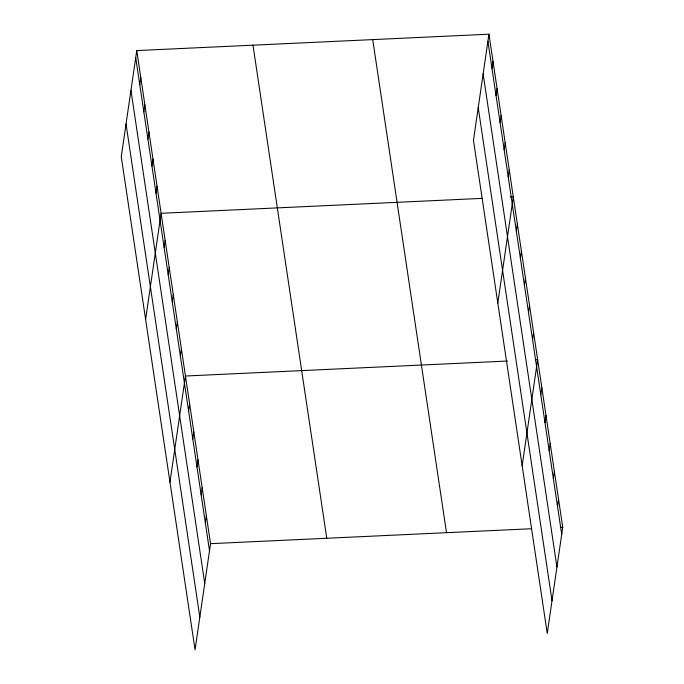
<?xml version="1.0" encoding="UTF-8"?>
<svg xmlns="http://www.w3.org/2000/svg" width="684" height="684" viewBox="0 0 684 684"><rect width="100%" height="100%" fill="white"/><g stroke="black" fill="none" stroke-linecap="round" stroke-linejoin="round"><path stroke-width="1.03" d="M136.749 50.582L121.265 156.713L195.06 649.8L210.544 543.669L136.749 50.582L488.94 34.2L562.735 527.287L547.251 633.418L473.456 140.331L488.94 34.2M139.775 84.765L140.81 77.702M143.837 111.885L144.871 104.823M147.898 139.006L148.924 131.944M151.951 166.126L152.985 159.064M156.012 193.247L157.046 186.185M145.615 319.437L161.099 213.297L482.16 198.369M164.126 247.48L165.16 240.417M168.187 274.6L169.222 267.538M172.248 301.721L173.274 294.659M176.301 328.842L177.336 321.779M180.362 355.962L181.397 348.9M169.965 482.152L185.45 376.02L507.554 361.032M188.604 411.024L189.63 403.962M192.785 438.966L193.811 431.903M196.966 466.907L198.001 459.845M201.147 494.848L202.182 487.786M205.328 522.79L206.363 515.727M491.967 68.383L493.002 61.321M496.028 95.504L497.063 88.441M500.089 122.624L501.115 115.562M504.142 149.745L505.177 142.682M508.203 176.857L509.238 169.794M497.807 303.046L513.291 196.915L510.179 197.06M516.317 231.098L517.352 224.036M520.379 258.219L521.413 251.156M524.44 285.339L525.466 278.277M528.493 312.46L529.527 305.397M532.554 339.58L533.588 332.518M522.157 465.77L537.641 359.639L535.572 359.733M540.796 394.642L541.822 387.58M544.977 422.584L546.003 415.521M549.158 450.525L550.184 443.463M553.339 478.467L554.373 471.404M557.52 506.408L558.554 499.346M210.544 543.669L531.605 528.732M560.658 527.381L562.735 527.287M487.914 41.262L561.701 534.349M483.143 73.957L556.93 567.036M478.227 107.636L552.022 600.723M372.72 39.604L446.507 532.691M252.977 45.178L326.764 538.257M135.723 57.644L209.509 550.731M130.952 90.339L204.738 583.426M126.036 124.026L199.831 617.105"/></g></svg>
